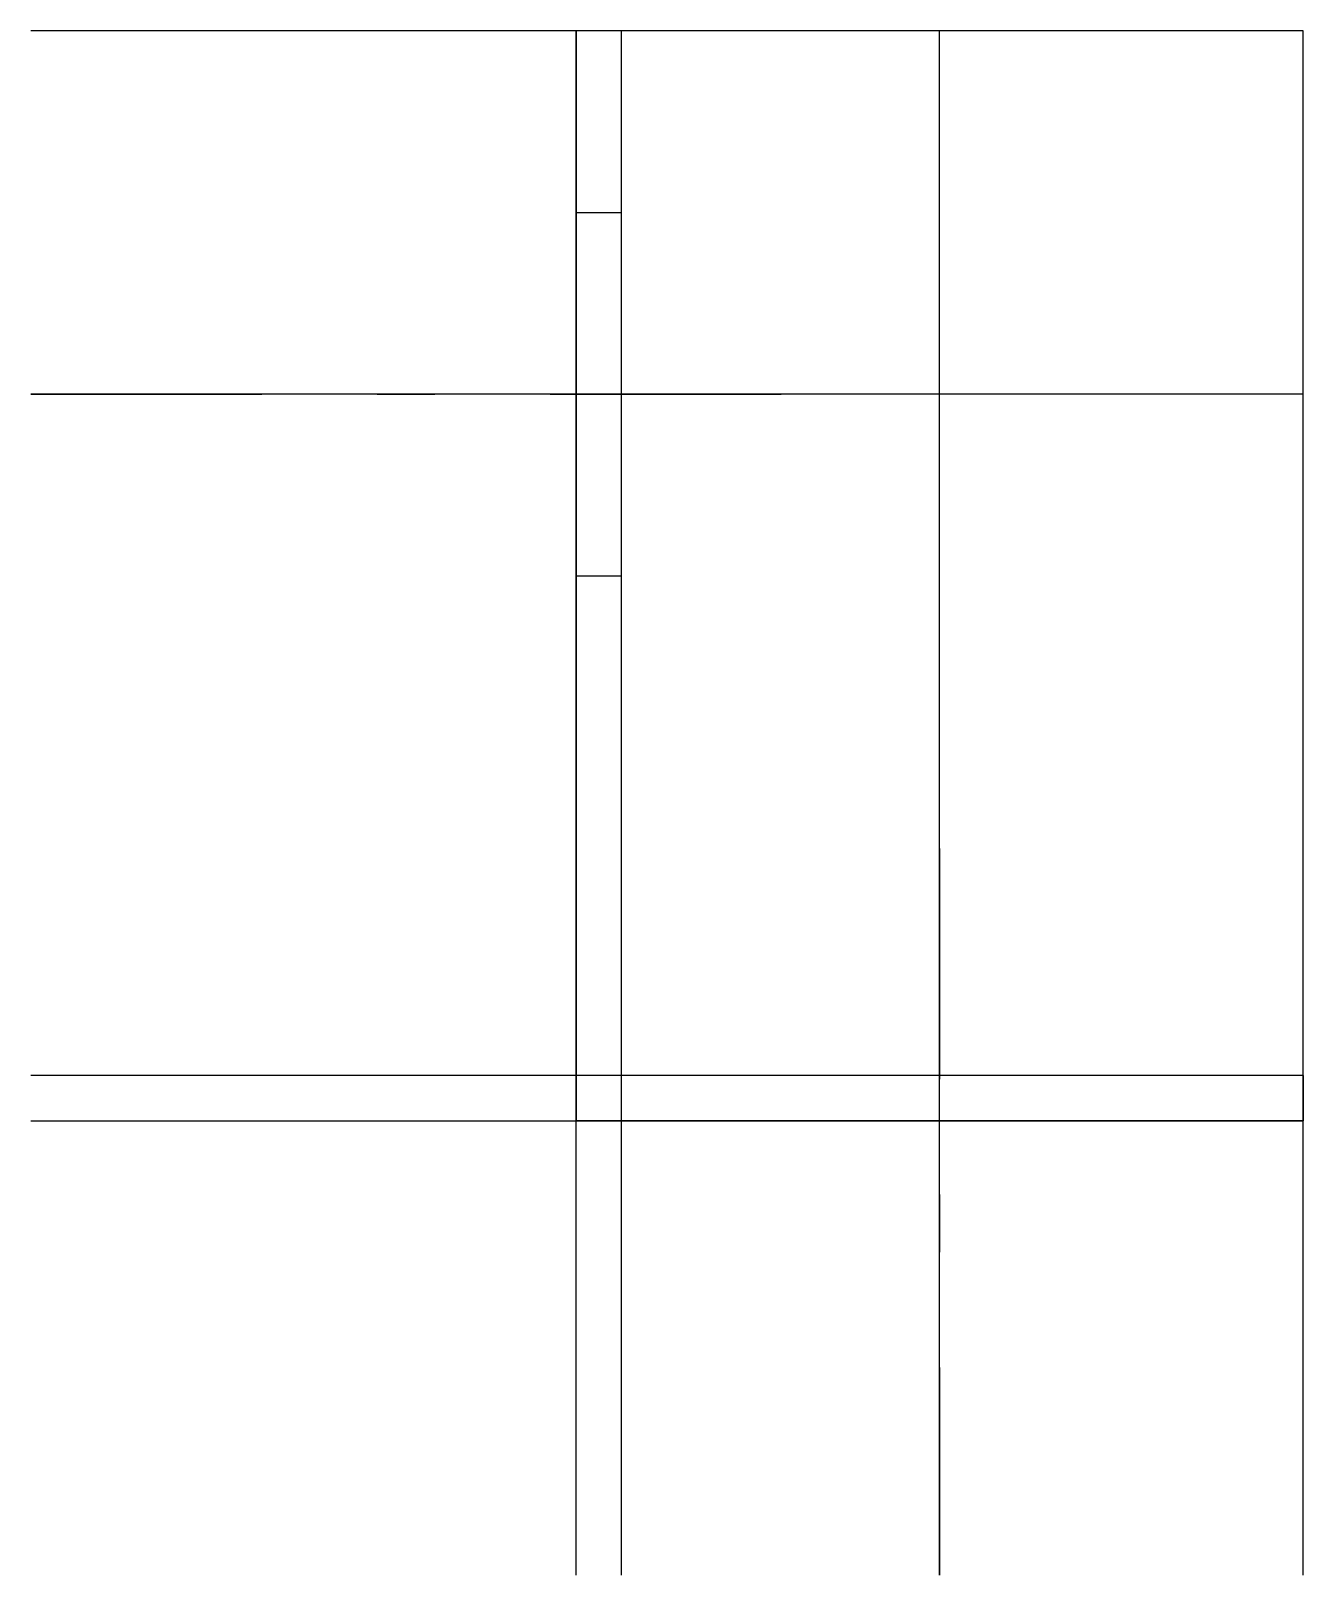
# Model space of a CAD drawing. Extents: x -30 to 40, y -25 to 60.
import ezdxf

# ---------------------------------------------------------------- set-up
doc = ezdxf.new("R2010")
doc.units = 0
doc.linetypes.add('CENTER', pattern=[28.575, 12.7, -6.35, 3.175, -6.35])
doc.layers.get('0').update_dxf_attribs({"linetype": 'CONTINUOUS'})

msp = doc.modelspace()

# ---------------------------------------------------------------- linework, layer by layer
at = {"linetype": 'CONTINUOUS'}
for p, q in [((40, 60), (-30, 60)), ((0, -25), (0, 60)), ((2.5, 60), (0, 60)), ((0, 60), (0, 0)), ((2.5, -25), (2.5, 60)), ((2.5, 2.5), (2.5, 60)), ((20, -25), (20, 60)), ((40, -25), (40, 60)), ((0, 50), (2.5, 50)), ((40, 40), (-30, 40)), ((0, 30), (2.5, 30)), ((40, 2.5), (-30, 2.5)), ((40, 2.5), (2.5, 2.5)), ((40, 2.5), (40, 0)), ((-30, 0), (40, 0)), ((40, 0), (0, 0))]:
    msp.add_line(p, q, dxfattribs=at)
at = {"linetype": 'CENTER'}
for p, q in [((-30, 40), (15, 40)), ((20, 15), (20, -25))]:
    msp.add_line(p, q, dxfattribs=at)

doc.saveas('drawing.dxf')
